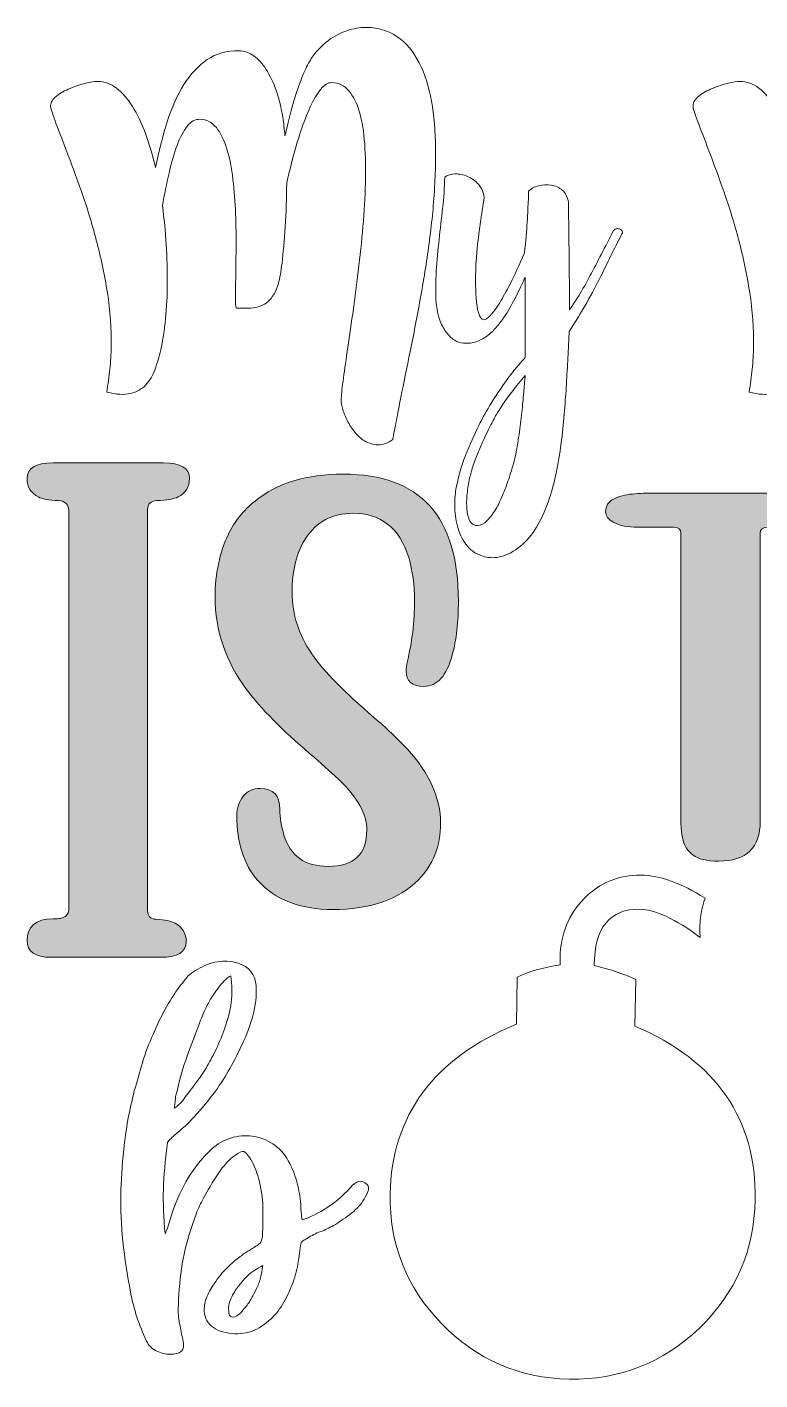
# Model space of a CAD drawing. Header units: inches. Extents: x 0.72 to 5.51, y -5.11 to -0.64.
# Drawn here: x 0.72 to 3.141, y -5.107 to -0.639 of the extents above; entities that cross this region are included whole.
import ezdxf

# ---------------------------------------------------------------- set-up
doc = ezdxf.new("R2010")
doc.units = ezdxf.units.IN
doc.header["$MEASUREMENT"] = 0
doc.layers.add('Layer 1', color=7, linetype='Continuous')

# ---------------------------------------------------------------- blocks, each defined once
blk = doc.blocks.new('block 2')
at = {"layer": 'Layer 1', "lineweight": 0}
for points, knots in [([(2.0712, -1.5508), (2.069, -1.5149), (2.0691, -1.4795), (2.0717, -1.4446), (2.0742, -1.4097), (2.0773, -1.375), (2.081, -1.3406), (2.0847, -1.3062), (2.0886, -1.2719), (2.0925, -1.2377), (2.0964, -1.2036), (2.0987, -1.1692), (2.0993, -1.1348), (2.1085, -1.1278), (2.1201, -1.1241), (2.134, -1.1239), (2.1479, -1.1237), (2.1616, -1.1264), (2.1751, -1.1322), (2.1887, -1.1379), (2.2006, -1.1466), (2.211, -1.1583), (2.2213, -1.1699), (2.2275, -1.1844), (2.2296, -1.2017), (2.2258, -1.2289), (2.2215, -1.2579), (2.2169, -1.2887), (2.2123, -1.3195), (2.2085, -1.351), (2.2056, -1.383), (2.205, -1.3878), (2.2043, -1.397), (2.2033, -1.4106), (2.2024, -1.4242), (2.2017, -1.4395), (2.2014, -1.4565), (2.2011, -1.4735), (2.2013, -1.4912), (2.2019, -1.5097), (2.2026, -1.5281), (2.204, -1.5448), (2.2061, -1.5597), (2.2082, -1.5745), (2.2115, -1.5863), (2.2159, -1.595), (2.2203, -1.6037), (2.2261, -1.6069), (2.2333, -1.6047), (2.2449, -1.6001), (2.2608, -1.5817), (2.281, -1.5495), (2.2908, -1.5334), (2.3026, -1.5123), (2.3162, -1.4862), (2.3298, -1.4601), (2.3454, -1.4261), (2.3629, -1.3843), (2.3673, -1.347), (2.3703, -1.3132), (2.3718, -1.2828), (2.3733, -1.2524), (2.3747, -1.2277), (2.376, -1.2086), (2.3761, -1.2038), (2.376, -1.1991), (2.3759, -1.1945), (2.3757, -1.19), (2.3757, -1.1853), (2.3757, -1.1805), (2.3845, -1.1726), (2.3958, -1.1668), (2.4098, -1.1632), (2.4237, -1.1596), (2.4375, -1.1589), (2.4511, -1.161), (2.4647, -1.1632), (2.477, -1.1688), (2.4878, -1.1778), (2.4987, -1.1869), (2.5054, -1.2003), (2.508, -1.218), (2.5079, -1.2195), (2.508, -1.2274), (2.5083, -1.2417), (2.5085, -1.2561), (2.5088, -1.2742), (2.5091, -1.296), (2.5094, -1.3178), (2.5097, -1.3418), (2.51, -1.3682), (2.5103, -1.3945), (2.5105, -1.4206), (2.5108, -1.4465), (2.5111, -1.4723), (2.5112, -1.4964), (2.5113, -1.5187), (2.5114, -1.5409), (2.5113, -1.559), (2.5111, -1.5729), (2.5111, -1.5729), (2.5133, -1.57), (2.5133, -1.57), (2.5236, -1.5563), (2.5348, -1.5392), (2.5469, -1.5186), (2.559, -1.4979), (2.5713, -1.4758), (2.584, -1.4521), (2.5966, -1.4283), (2.6092, -1.4041), (2.6218, -1.3795), (2.6345, -1.3548), (2.6463, -1.3318), (2.6572, -1.3104), (2.661, -1.3071), (2.6649, -1.3053), (2.6687, -1.3049), (2.6726, -1.3045), (2.6759, -1.305), (2.6788, -1.3065), (2.6816, -1.308), (2.6837, -1.3101), (2.6851, -1.3127), (2.6865, -1.3154), (2.6869, -1.3181), (2.6864, -1.321), (2.6864, -1.321), (2.685, -1.321), (2.685, -1.321), (2.6656, -1.3594), (2.6423, -1.4064), (2.615, -1.4619), (2.5877, -1.5175), (2.5529, -1.5784), (2.5106, -1.6447), (2.5097, -1.6667), (2.5087, -1.6877), (2.5077, -1.7078), (2.5066, -1.7279), (2.5056, -1.7462), (2.5046, -1.7627), (2.5035, -1.7792), (2.5027, -1.7933), (2.502, -1.8051), (2.5013, -1.8168), (2.5009, -1.8253), (2.5009, -1.8305), (2.4989, -1.8573), (2.4968, -1.8864), (2.4943, -1.9177), (2.4918, -1.949), (2.4884, -1.9812), (2.484, -2.0145), (2.4796, -2.0476), (2.474, -2.0807), (2.4672, -2.1136), (2.4604, -2.1465), (2.4517, -2.178), (2.4411, -2.208), (2.4305, -2.2379), (2.4179, -2.2654), (2.4031, -2.2903), (2.3883, -2.3151), (2.3707, -2.336), (2.3503, -2.3529), (2.3284, -2.3707), (2.3075, -2.3822), (2.2875, -2.3873), (2.2676, -2.3925), (2.2485, -2.3928), (2.2304, -2.3881), (2.2071, -2.382), (2.1885, -2.3704), (2.1746, -2.3534), (2.1608, -2.3364), (2.1505, -2.317), (2.1437, -2.2951), (2.1369, -2.2732), (2.1332, -2.2506), (2.1327, -2.2274), (2.1321, -2.2041), (2.1334, -2.1832), (2.1367, -2.1646), (2.1431, -2.1269), (2.1535, -2.0899), (2.168, -2.0538), (2.1825, -2.0177), (2.1972, -1.9847), (2.2121, -1.9548), (2.225, -1.9291), (2.2387, -1.9046), (2.2533, -1.8812), (2.2678, -1.8577), (2.2822, -1.8358), (2.2964, -1.8155), (2.3087, -1.7984), (2.3207, -1.7827), (2.3325, -1.7683), (2.3442, -1.7539), (2.3552, -1.7413), (2.3654, -1.7305), (2.3652, -1.6884), (2.3651, -1.6443), (2.3652, -1.5983), (2.3653, -1.5524), (2.3652, -1.5083), (2.365, -1.4662), (2.3576, -1.4814), (2.3489, -1.4996), (2.3389, -1.5207), (2.329, -1.5418), (2.3174, -1.563), (2.3041, -1.5843), (2.2952, -1.5981), (2.2857, -1.6112), (2.2757, -1.6237), (2.2657, -1.6362), (2.2548, -1.647), (2.2432, -1.6562), (2.2315, -1.6653), (2.219, -1.6724), (2.2055, -1.6774), (2.192, -1.6825), (2.1773, -1.6844), (2.1616, -1.6831), (2.1506, -1.6825), (2.1401, -1.6788), (2.1302, -1.6722), (2.1202, -1.6655), (2.1112, -1.6565), (2.103, -1.6451), (2.0948, -1.6337), (2.088, -1.6201), (2.0825, -1.6042), (2.077, -1.5883), (2.0733, -1.5705), (2.0712, -1.5508)], [0, 0, 0, 0, 1, 1, 1, 2, 2, 2, 3, 3, 3, 4, 4, 4, 5, 5, 5, 6, 6, 6, 7, 7, 7, 8, 8, 8, 9, 9, 9, 10, 10, 10, 11, 11, 11, 12, 12, 12, 13, 13, 13, 14, 14, 14, 15, 15, 15, 16, 16, 16, 17, 17, 17, 18, 18, 18, 19, 19, 19, 20, 20, 20, 21, 21, 21, 22, 22, 22, 23, 23, 23, 24, 24, 24, 25, 25, 25, 26, 26, 26, 27, 27, 27, 28, 28, 28, 29, 29, 29, 30, 30, 30, 31, 31, 31, 32, 32, 32, 33, 33, 33, 34, 34, 34, 35, 35, 35, 36, 36, 36, 37, 37, 37, 38, 38, 38, 39, 39, 39, 40, 40, 40, 41, 41, 41, 42, 42, 42, 43, 43, 43, 44, 44, 44, 45, 45, 45, 46, 46, 46, 47, 47, 47, 48, 48, 48, 49, 49, 49, 50, 50, 50, 51, 51, 51, 52, 52, 52, 53, 53, 53, 54, 54, 54, 55, 55, 55, 56, 56, 56, 57, 57, 57, 58, 58, 58, 59, 59, 59, 60, 60, 60, 61, 61, 61, 62, 62, 62, 63, 63, 63, 64, 64, 64, 65, 65, 65, 66, 66, 66, 67, 67, 67, 68, 68, 68, 69, 69, 69, 70, 70, 70, 71, 71, 71, 72, 72, 72, 73, 73, 73, 74, 74, 74, 75, 75, 75, 76, 76, 76, 77, 77, 77, 78, 78, 78, 79, 79, 79, 79]), ([(2.3651, -1.7901), (2.3495, -1.808), (2.3358, -1.8247), (2.324, -1.84), (2.3123, -1.8554), (2.3017, -1.8699), (2.2924, -1.8836), (2.283, -1.8973), (2.2748, -1.9106), (2.2676, -1.9234), (2.2605, -1.9362), (2.2536, -1.949), (2.2472, -1.9618), (2.2432, -1.9699), (2.2384, -1.9799), (2.2327, -1.9917), (2.227, -2.0036), (2.2211, -2.0166), (2.2151, -2.0306), (2.2091, -2.0446), (2.2034, -2.0592), (2.1978, -2.0744), (2.1923, -2.0897), (2.1877, -2.1047), (2.1841, -2.1195), (2.1805, -2.1333), (2.1775, -2.1491), (2.175, -2.1671), (2.1726, -2.185), (2.1715, -2.2023), (2.172, -2.2191), (2.1724, -2.2358), (2.1748, -2.2504), (2.1791, -2.2626), (2.1834, -2.2749), (2.1906, -2.2823), (2.2006, -2.2849), (2.2111, -2.287), (2.2215, -2.284), (2.2317, -2.2758), (2.2419, -2.2676), (2.2516, -2.2564), (2.261, -2.2422), (2.2703, -2.228), (2.279, -2.2117), (2.287, -2.1934), (2.2949, -2.1751), (2.3021, -2.1569), (2.3084, -2.1389), (2.3147, -2.1208), (2.32, -2.1039), (2.3244, -2.0881), (2.3287, -2.0724), (2.3319, -2.0598), (2.334, -2.0503), (2.3387, -2.0259), (2.3428, -2.0011), (2.3461, -1.9758), (2.3494, -1.9504), (2.3523, -1.9262), (2.3549, -1.903), (2.3574, -1.8798), (2.3595, -1.8585), (2.361, -1.8389), (2.3626, -1.8192), (2.3639, -1.803), (2.3651, -1.7901)], [0, 0, 0, 0, 1, 1, 1, 2, 2, 2, 3, 3, 3, 4, 4, 4, 5, 5, 5, 6, 6, 6, 7, 7, 7, 8, 8, 8, 9, 9, 9, 10, 10, 10, 11, 11, 11, 12, 12, 12, 13, 13, 13, 14, 14, 14, 15, 15, 15, 16, 16, 16, 17, 17, 17, 18, 18, 18, 19, 19, 19, 20, 20, 20, 21, 21, 21, 22, 22, 22, 22])]:
    blk.add_open_spline(points, degree=3, knots=knots, dxfattribs=at)
blk = doc.blocks.new('block 4')
at = {"layer": 'Layer 1', "lineweight": 0}
for points, knots in [([(1.8432, -4.461), (1.8492, -4.4673), (1.8497, -4.4762), (1.8446, -4.4877), (1.8395, -4.4992), (1.8344, -4.5086), (1.8294, -4.5159), (1.8193, -4.5316), (1.8047, -4.5466), (1.7855, -4.561), (1.7663, -4.5753), (1.7486, -4.5873), (1.7326, -4.5967), (1.7178, -4.6051), (1.7032, -4.6118), (1.6891, -4.6171), (1.6749, -4.6224), (1.6604, -4.6297), (1.6456, -4.6393), (1.6394, -4.6428), (1.6345, -4.6455), (1.6308, -4.6473), (1.6271, -4.649), (1.6245, -4.6542), (1.6232, -4.6627), (1.6203, -4.6872), (1.6168, -4.7107), (1.6128, -4.7332), (1.6087, -4.7558), (1.6016, -4.7786), (1.5914, -4.8016), (1.5824, -4.8247), (1.5716, -4.846), (1.5591, -4.8653), (1.5465, -4.8847), (1.5303, -4.9021), (1.5104, -4.9177), (1.4695, -4.9524), (1.4216, -4.9626), (1.3668, -4.9482), (1.3424, -4.9417), (1.3249, -4.9291), (1.3142, -4.9106), (1.3035, -4.8921), (1.3021, -4.87), (1.3098, -4.8445), (1.3124, -4.836), (1.3156, -4.8278), (1.3195, -4.8199), (1.3233, -4.812), (1.3277, -4.8044), (1.3327, -4.7971), (1.3465, -4.7754), (1.3603, -4.7572), (1.374, -4.7428), (1.3877, -4.7284), (1.4045, -4.714), (1.4243, -4.6996), (1.4342, -4.6913), (1.4439, -4.6844), (1.4531, -4.679), (1.4624, -4.6737), (1.4726, -4.6675), (1.4837, -4.6603), (1.4887, -4.6567), (1.4918, -4.6528), (1.4931, -4.6485), (1.4944, -4.6443), (1.4957, -4.6391), (1.4971, -4.633), (1.4988, -4.6012), (1.4994, -4.5691), (1.4987, -4.5367), (1.4981, -4.5043), (1.4931, -4.4721), (1.4839, -4.4401), (1.4782, -4.418), (1.47, -4.3976), (1.4593, -4.3791), (1.4486, -4.3618), (1.4405, -4.3528), (1.435, -4.3521), (1.4295, -4.3514), (1.4199, -4.3558), (1.4063, -4.3653), (1.3877, -4.3785), (1.3693, -4.3986), (1.3511, -4.4258), (1.3329, -4.4531), (1.3168, -4.48), (1.3029, -4.5067), (1.2978, -4.5152), (1.2934, -4.5236), (1.2896, -4.5321), (1.2858, -4.5406), (1.282, -4.5497), (1.2781, -4.5594), (1.2755, -4.568), (1.2726, -4.5762), (1.2694, -4.5841), (1.2662, -4.592), (1.2633, -4.6008), (1.2607, -4.6105), (1.2465, -4.6531), (1.2363, -4.6964), (1.23, -4.7403), (1.2237, -4.7842), (1.2202, -4.8288), (1.2194, -4.8741), (1.2191, -4.8912), (1.2207, -4.9077), (1.224, -4.9237), (1.2274, -4.9396), (1.2308, -4.9562), (1.2342, -4.9734), (1.2387, -4.9919), (1.2373, -5.0047), (1.2299, -5.0119), (1.2224, -5.0191), (1.2095, -5.0225), (1.1911, -5.0222), (1.1765, -5.022), (1.1615, -5.018), (1.1464, -5.0104), (1.1312, -5.0028), (1.1207, -4.9922), (1.1148, -4.9787), (1.09, -4.9269), (1.0723, -4.8731), (1.0617, -4.8172), (1.051, -4.7613), (1.0425, -4.7052), (1.0362, -4.6488), (1.031, -4.5937), (1.0288, -4.5429), (1.0296, -4.4964), (1.0304, -4.4499), (1.0338, -4.3998), (1.0396, -4.3461), (1.0426, -4.3131), (1.0472, -4.2805), (1.0532, -4.2481), (1.0593, -4.2158), (1.0663, -4.1839), (1.0742, -4.1522), (1.0833, -4.1205), (1.0924, -4.0892), (1.1015, -4.0581), (1.1106, -4.0271), (1.1222, -3.9964), (1.1362, -3.9661), (1.1477, -3.9381), (1.1607, -3.9108), (1.1752, -3.8842), (1.1897, -3.8575), (1.2058, -3.8321), (1.2233, -3.8079), (1.2296, -3.8007), (1.2352, -3.7938), (1.2402, -3.7871), (1.2452, -3.7805), (1.2508, -3.7742), (1.2571, -3.7681), (1.2732, -3.755), (1.2926, -3.744), (1.3155, -3.7352), (1.3382, -3.7264), (1.36, -3.7228), (1.3808, -3.7244), (1.3942, -3.7247), (1.4064, -3.7267), (1.4174, -3.7306), (1.4539, -3.7422), (1.4736, -3.767), (1.4766, -3.805), (1.4785, -3.8381), (1.4749, -3.871), (1.4657, -3.9039), (1.4566, -3.9368), (1.445, -3.9678), (1.4311, -3.9969), (1.4183, -4.0248), (1.4047, -4.0518), (1.3902, -4.0779), (1.3757, -4.1039), (1.3596, -4.129), (1.3421, -4.1532), (1.3196, -4.1834), (1.2964, -4.2111), (1.2728, -4.2364), (1.2615, -4.2496), (1.2497, -4.2617), (1.2373, -4.2725), (1.2248, -4.2832), (1.2118, -4.2947), (1.1981, -4.3066), (1.1944, -4.3102), (1.1909, -4.3136), (1.1879, -4.3166), (1.1847, -4.3196), (1.1831, -4.3241), (1.183, -4.3302), (1.176, -4.3827), (1.1718, -4.4316), (1.1704, -4.4768), (1.169, -4.5221), (1.1709, -4.5711), (1.1761, -4.6237), (1.1786, -4.6189), (1.1811, -4.6128), (1.1837, -4.6055), (1.1942, -4.5666), (1.2077, -4.5289), (1.2242, -4.4924), (1.2408, -4.456), (1.2615, -4.4222), (1.2866, -4.3908), (1.3028, -4.3703), (1.3196, -4.3528), (1.337, -4.3384), (1.3557, -4.3229), (1.377, -4.3119), (1.4009, -4.3056), (1.4249, -4.2993), (1.4488, -4.2985), (1.4725, -4.3032), (1.4963, -4.3079), (1.5184, -4.3177), (1.539, -4.3328), (1.5595, -4.3478), (1.5757, -4.3677), (1.5875, -4.3923), (1.5982, -4.4134), (1.6063, -4.4349), (1.6121, -4.457), (1.6178, -4.4791), (1.6217, -4.5025), (1.6237, -4.527), (1.6236, -4.5331), (1.6241, -4.5413), (1.6251, -4.5517), (1.6261, -4.5622), (1.6272, -4.571), (1.6283, -4.5784), (1.6455, -4.5738), (1.6699, -4.5623), (1.7014, -4.5439), (1.7329, -4.5255), (1.7618, -4.5012), (1.788, -4.4711), (1.798, -4.4602), (1.8069, -4.4537), (1.815, -4.4514), (1.8229, -4.4491), (1.8324, -4.4523), (1.8432, -4.461)], [0, 0, 0, 0, 1, 1, 1, 2, 2, 2, 3, 3, 3, 4, 4, 4, 5, 5, 5, 6, 6, 6, 7, 7, 7, 8, 8, 8, 9, 9, 9, 10, 10, 10, 11, 11, 11, 12, 12, 12, 13, 13, 13, 14, 14, 14, 15, 15, 15, 16, 16, 16, 17, 17, 17, 18, 18, 18, 19, 19, 19, 20, 20, 20, 21, 21, 21, 22, 22, 22, 23, 23, 23, 24, 24, 24, 25, 25, 25, 26, 26, 26, 27, 27, 27, 28, 28, 28, 29, 29, 29, 30, 30, 30, 31, 31, 31, 32, 32, 32, 33, 33, 33, 34, 34, 34, 35, 35, 35, 36, 36, 36, 37, 37, 37, 38, 38, 38, 39, 39, 39, 40, 40, 40, 41, 41, 41, 42, 42, 42, 43, 43, 43, 44, 44, 44, 45, 45, 45, 46, 46, 46, 47, 47, 47, 48, 48, 48, 49, 49, 49, 50, 50, 50, 51, 51, 51, 52, 52, 52, 53, 53, 53, 54, 54, 54, 55, 55, 55, 56, 56, 56, 57, 57, 57, 58, 58, 58, 59, 59, 59, 60, 60, 60, 61, 61, 61, 62, 62, 62, 63, 63, 63, 64, 64, 64, 65, 65, 65, 66, 66, 66, 67, 67, 67, 68, 68, 68, 69, 69, 69, 70, 70, 70, 71, 71, 71, 72, 72, 72, 73, 73, 73, 74, 74, 74, 75, 75, 75, 76, 76, 76, 77, 77, 77, 78, 78, 78, 79, 79, 79, 80, 80, 80, 81, 81, 81, 82, 82, 82, 83, 83, 83, 84, 84, 84, 85, 85, 85, 85]), ([(1.2053, -4.2095), (1.2078, -4.2095), (1.213, -4.2057), (1.2211, -4.1978), (1.2292, -4.19), (1.2339, -4.1849), (1.2352, -4.1825), (1.2514, -4.1608), (1.2662, -4.1411), (1.2793, -4.1236), (1.2925, -4.1061), (1.3044, -4.0883), (1.3151, -4.0701), (1.3258, -4.0519), (1.3359, -4.0329), (1.3455, -4.0128), (1.355, -3.9928), (1.3643, -3.97), (1.3733, -3.9445), (1.3835, -3.9166), (1.3904, -3.8885), (1.394, -3.8604), (1.3975, -3.8324), (1.3971, -3.803), (1.3928, -3.7723), (1.3767, -3.7819), (1.3636, -3.7945), (1.3536, -3.8102), (1.3398, -3.8271), (1.3282, -3.8446), (1.3187, -3.8628), (1.3092, -3.881), (1.3006, -3.8998), (1.293, -3.9192), (1.2763, -3.963), (1.2615, -4.0025), (1.2487, -4.0378), (1.2358, -4.073), (1.2241, -4.1138), (1.2135, -4.1601), (1.2109, -4.1686), (1.2096, -4.1765), (1.2094, -4.1839), (1.2093, -4.1912), (1.2079, -4.1998), (1.2053, -4.2095)], [0, 0, 0, 0, 1, 1, 1, 2, 2, 2, 3, 3, 3, 4, 4, 4, 5, 5, 5, 6, 6, 6, 7, 7, 7, 8, 8, 8, 9, 9, 9, 10, 10, 10, 11, 11, 11, 12, 12, 12, 13, 13, 13, 14, 14, 14, 15, 15, 15, 15]), ([(1.4991, -4.7285), (1.4978, -4.7297), (1.4889, -4.735), (1.4722, -4.7445), (1.4555, -4.754), (1.4371, -4.7721), (1.4171, -4.7986), (1.4083, -4.8095), (1.4004, -4.8228), (1.3935, -4.8386), (1.3864, -4.8544), (1.3841, -4.8678), (1.3863, -4.8788), (1.3862, -4.8837), (1.3871, -4.8883), (1.3888, -4.8926), (1.3906, -4.8969), (1.3939, -4.8991), (1.3988, -4.8992), (1.4086, -4.8994), (1.4179, -4.8943), (1.4266, -4.8841), (1.4353, -4.8739), (1.4422, -4.8657), (1.4472, -4.8597), (1.4535, -4.85), (1.4598, -4.8397), (1.4661, -4.8288), (1.4724, -4.8179), (1.4775, -4.8076), (1.4813, -4.7979), (1.4864, -4.787), (1.4903, -4.7742), (1.493, -4.7596), (1.4957, -4.7449), (1.4977, -4.7346), (1.4991, -4.7285)], [0, 0, 0, 0, 1, 1, 1, 2, 2, 2, 3, 3, 3, 4, 4, 4, 5, 5, 5, 6, 6, 6, 7, 7, 7, 8, 8, 8, 9, 9, 9, 10, 10, 10, 11, 11, 11, 12, 12, 12, 12])]:
    blk.add_open_spline(points, degree=3, knots=knots, dxfattribs=at)

msp = doc.modelspace()

# ---------------------------------------------------------------- hatches: boundary and pattern name
at = {"layer": 'Layer 1', "true_color": 0x010101}
h = msp.add_hatch(color=18, dxfattribs=at)
h.dxf.hatch_style = 2
edge = h.paths.add_edge_path()
edge.add_spline(control_points=[(1.118, -2.2317), (1.118, -2.2317), (1.118, -3.5567), (1.118, -3.5567), (1.118, -3.5746), (1.1269, -3.5843), (1.1448, -3.5857), (1.1755, -3.5871), (1.197, -3.5914), (1.2091, -3.5986), (1.2335, -3.6122), (1.2456, -3.6326), (1.2456, -3.6597), (1.2456, -3.6941), (1.217, -3.7112), (1.1598, -3.7112), (1.1598, -3.7112), (0.7993, -3.7112), (0.7993, -3.7112), (0.7464, -3.7112), (0.7199, -3.6926), (0.7199, -3.6554), (0.7199, -3.6082), (0.7485, -3.5846), (0.8057, -3.5846), (0.8251, -3.5846), (0.8386, -3.5818), (0.8465, -3.576), (0.8544, -3.5703), (0.8583, -3.561), (0.8583, -3.5481), (0.8583, -3.5481), (0.8583, -2.2403), (0.8583, -2.2403), (0.8583, -2.2167), (0.8469, -2.2042), (0.824, -2.2027), (0.7918, -2.2013), (0.7696, -2.1974), (0.7575, -2.1909), (0.7324, -2.1781), (0.7199, -2.1577), (0.7199, -2.1298), (0.7199, -2.0955), (0.7485, -2.0783), (0.8057, -2.0783), (0.8057, -2.0783), (1.1705, -2.0783), (1.1705, -2.0783), (1.2277, -2.0783), (1.2564, -2.0955), (1.2564, -2.1298), (1.2564, -2.1577), (1.2438, -2.1781), (1.2188, -2.1909), (1.2059, -2.1974), (1.1823, -2.2013), (1.148, -2.2027), (1.128, -2.2042), (1.118, -2.2138), (1.118, -2.2317)], knot_values=[0, 0, 0, 0, 1, 1, 1, 2, 2, 2, 3, 3, 3, 4, 4, 4, 5, 5, 5, 6, 6, 6, 7, 7, 7, 8, 8, 8, 9, 9, 9, 10, 10, 10, 11, 11, 11, 12, 12, 12, 13, 13, 13, 14, 14, 14, 15, 15, 15, 16, 16, 16, 17, 17, 17, 18, 18, 18, 19, 19, 19, 20, 20, 20, 20], degree=3, periodic=1)
edge = h.paths.add_edge_path()
edge.add_spline(control_points=[(1.7649, -2.1156), (1.6433, -2.1156), (1.546, -2.1451), (1.4731, -2.2042), (1.4352, -2.2344), (1.4058, -2.271), (1.3851, -2.3141), (1.3558, -2.375), (1.3411, -2.444), (1.3411, -2.5209), (1.3411, -2.633), (1.3758, -2.7348), (1.4452, -2.8265), (1.4924, -2.8899), (1.5625, -2.961), (1.6555, -3.0398), (1.6891, -3.0688), (1.7202, -3.0965), (1.7488, -3.1229), (1.811, -3.1826), (1.8421, -3.2383), (1.8421, -3.2901), (1.8421, -3.3707), (1.7996, -3.411), (1.7145, -3.411), (1.6379, -3.411), (1.5893, -3.3765), (1.5686, -3.3076), (1.5593, -3.2787), (1.5546, -3.2504), (1.5546, -3.2227), (1.5546, -3.1765), (1.5332, -3.1534), (1.4902, -3.1534), (1.4666, -3.1534), (1.4479, -3.162), (1.4339, -3.1793), (1.42, -3.1965), (1.413, -3.2177), (1.413, -3.243), (1.413, -3.3335), (1.4359, -3.4049), (1.4817, -3.4572), (1.5389, -3.5212), (1.6215, -3.5532), (1.7295, -3.5532), (1.8525, -3.5532), (1.9466, -3.5209), (2.0117, -3.4562), (2.061, -3.407), (2.0857, -3.3442), (2.0857, -3.2679), (2.0857, -3.1848), (2.0492, -3.1035), (1.9763, -3.0241), (1.9426, -2.9884), (1.9058, -2.9534), (1.8657, -2.9189), (1.7692, -2.837), (1.7009, -2.7671), (1.6608, -2.7093), (1.6172, -2.6459), (1.5954, -2.5785), (1.5954, -2.5071), (1.5954, -2.4326), (1.6104, -2.3726), (1.6404, -2.327), (1.6762, -2.2722), (1.7281, -2.2448), (1.796, -2.2448), (1.889, -2.2448), (1.9505, -2.2935), (1.9806, -2.3907), (1.9934, -2.4344), (1.9999, -2.4821), (1.9999, -2.5338), (1.9999, -2.6028), (1.9916, -2.6705), (1.9752, -2.737), (1.973, -2.7462), (1.972, -2.7555), (1.972, -2.7647), (1.972, -2.7992), (1.9916, -2.8164), (2.031, -2.8164), (2.0746, -2.8164), (2.1057, -2.7819), (2.1243, -2.713), (2.1379, -2.6631), (2.1447, -2.6034), (2.1447, -2.5338), (2.1447, -2.255), (2.0181, -2.1156), (1.7649, -2.1156)], knot_values=[0, 0, 0, 0, 1, 1, 1, 2, 2, 2, 3, 3, 3, 4, 4, 4, 5, 5, 5, 6, 6, 6, 7, 7, 7, 8, 8, 8, 9, 9, 9, 10, 10, 10, 11, 11, 11, 12, 12, 12, 13, 13, 13, 14, 14, 14, 15, 15, 15, 16, 16, 16, 17, 17, 17, 18, 18, 18, 19, 19, 19, 20, 20, 20, 21, 21, 21, 22, 22, 22, 23, 23, 23, 24, 24, 24, 25, 25, 25, 26, 26, 26, 27, 27, 27, 28, 28, 28, 29, 29, 29, 30, 30, 30, 31, 31, 31, 31], degree=3, periodic=1)
edge = h.paths.add_edge_path()
edge.add_spline(control_points=[(3.364, -2.1977), (3.3465, -2.1888), (3.3256, -2.1833), (3.3013, -2.1811), (3.2769, -2.1791), (3.2548, -2.178), (3.2348, -2.178), (3.2348, -2.178), (2.7863, -2.178), (2.7863, -2.178), (2.7662, -2.178), (2.7441, -2.1791), (2.7198, -2.1811), (2.6954, -2.1833), (2.6745, -2.1888), (2.657, -2.1977), (2.6395, -2.2067), (2.6307, -2.2209), (2.6307, -2.2403), (2.6307, -2.253), (2.6398, -2.2646), (2.6581, -2.2751), (2.6763, -2.2856), (2.7029, -2.2909), (2.738, -2.2909), (2.738, -2.2909), (2.8549, -2.2909), (2.8549, -2.2909), (2.8714, -2.2909), (2.8796, -2.2972), (2.8796, -2.3098), (2.8796, -2.3098), (2.8796, -3.2555), (2.8796, -3.2555), (2.8796, -3.2939), (2.8839, -3.3223), (2.8925, -3.3407), (2.8982, -3.3534), (2.9071, -3.3641), (2.9193, -3.3731), (2.9365, -3.3868), (2.9651, -3.3936), (3.0052, -3.3936), (3.096, -3.3936), (3.1414, -3.3497), (3.1414, -3.2618), (3.1414, -3.2618), (3.1414, -2.3098), (3.1414, -2.3098), (3.1414, -2.2972), (3.15, -2.2909), (3.1672, -2.2909), (3.1672, -2.2909), (3.283, -2.2909), (3.283, -2.2909), (3.3181, -2.2909), (3.3447, -2.2856), (3.363, -2.2751), (3.3812, -2.2646), (3.3903, -2.253), (3.3903, -2.2403), (3.3903, -2.2209), (3.3815, -2.2067), (3.364, -2.1977)], knot_values=[0, 0, 0, 0, 1, 1, 1, 2, 2, 2, 3, 3, 3, 4, 4, 4, 5, 5, 5, 6, 6, 6, 7, 7, 7, 8, 8, 8, 9, 9, 9, 10, 10, 10, 11, 11, 11, 12, 12, 12, 13, 13, 13, 14, 14, 14, 15, 15, 15, 16, 16, 16, 17, 17, 17, 18, 18, 18, 19, 19, 19, 20, 20, 20, 21, 21, 21, 21], degree=3, periodic=1)
edge = h.paths.add_edge_path()
edge.add_spline(control_points=[(4.2347, -2.1125), (4.2039, -2.1125), (4.183, -2.1226), (4.1719, -2.1427), (4.1608, -2.1628), (4.1553, -2.1917), (4.1553, -2.2295), (4.1553, -2.2295), (4.1553, -3.0009), (4.1553, -3.0009), (4.1553, -3.0277), (4.1403, -3.0411), (4.1102, -3.0411), (4.1102, -3.0411), (3.7744, -3.042), (3.7744, -3.042), (3.7451, -3.042), (3.7304, -3.0283), (3.7304, -3.0009), (3.7304, -3.0009), (3.7304, -2.2642), (3.7304, -2.2642), (3.7304, -2.2173), (3.7193, -2.1803), (3.6972, -2.1532), (3.675, -2.1261), (3.6403, -2.1125), (3.5931, -2.1125), (3.5244, -2.1125), (3.4851, -2.1402), (3.4751, -2.1957), (3.4701, -2.22), (3.4676, -2.2453), (3.4676, -2.2715), (3.4676, -2.2715), (3.4676, -3.3756), (3.4676, -3.3756), (3.4676, -3.4152), (3.4711, -3.446), (3.4783, -3.4679), (3.4847, -3.4856), (3.4947, -3.5002), (3.5083, -3.5118), (3.5255, -3.5276), (3.5538, -3.5356), (3.5931, -3.5356), (3.646, -3.5356), (3.6839, -3.5173), (3.7068, -3.4807), (3.7225, -3.4557), (3.7304, -3.4231), (3.7304, -3.3829), (3.7304, -3.3829), (3.7304, -3.1946), (3.7304, -3.1946), (3.7304, -3.1739), (3.7451, -3.1636), (3.7744, -3.1636), (3.7744, -3.1636), (4.1102, -3.1627), (4.1102, -3.1627), (4.1403, -3.1627), (4.1553, -3.1733), (4.1553, -3.1946), (4.1553, -3.1946), (4.1553, -3.4186), (4.1553, -3.4186), (4.1553, -3.4557), (4.1608, -3.4845), (4.1719, -3.505), (4.183, -3.5253), (4.2039, -3.5356), (4.2347, -3.5356), (4.2955, -3.5356), (4.3259, -3.4966), (4.3259, -3.4186), (4.3259, -3.4186), (4.3259, -2.2295), (4.3259, -2.2295), (4.3259, -2.1515), (4.2955, -2.1125), (4.2347, -2.1125)], knot_values=[0, 0, 0, 0, 1, 1, 1, 2, 2, 2, 3, 3, 3, 4, 4, 4, 5, 5, 5, 6, 6, 6, 7, 7, 7, 8, 8, 8, 9, 9, 9, 10, 10, 10, 11, 11, 11, 12, 12, 12, 13, 13, 13, 14, 14, 14, 15, 15, 15, 16, 16, 16, 17, 17, 17, 18, 18, 18, 19, 19, 19, 20, 20, 20, 21, 21, 21, 22, 22, 22, 23, 23, 23, 24, 24, 24, 25, 25, 25, 26, 26, 26, 27, 27, 27, 27], degree=3, periodic=1)
edge = h.paths.add_edge_path()
edge.add_spline(control_points=[(5.2781, -3.5793), (5.2641, -3.5707), (5.2478, -3.5664), (5.2292, -3.5664), (5.2013, -3.5664), (5.1736, -3.5676), (5.1461, -3.5701), (5.1186, -3.5727), (5.0908, -3.5739), (5.0629, -3.5739), (4.975, -3.5739), (4.9156, -3.5521), (4.8848, -3.5084), (4.8655, -3.4798), (4.8559, -3.4391), (4.8559, -3.3861), (4.8559, -3.3861), (4.8559, -3.3368), (4.8559, -3.3368), (4.8559, -3.3067), (4.873, -3.2917), (4.9074, -3.2917), (4.9074, -3.2917), (5.1295, -3.2949), (5.1295, -3.2949), (5.1552, -3.2949), (5.1752, -3.2889), (5.1895, -3.2767), (5.2038, -3.2646), (5.211, -3.2499), (5.211, -3.2327), (5.211, -3.2027), (5.2003, -3.1812), (5.1788, -3.1683), (5.1609, -3.1576), (5.1338, -3.1522), (5.0973, -3.1522), (5.0672, -3.1522), (5.037, -3.153), (5.0066, -3.1544), (4.9762, -3.1558), (4.946, -3.1565), (4.916, -3.1565), (4.8959, -3.1565), (4.8809, -3.1519), (4.8709, -3.1426), (4.8609, -3.1333), (4.8559, -3.1122), (4.8559, -3.0793), (4.8559, -3.0793), (4.8559, -2.3175), (4.8559, -2.3175), (4.8559, -2.2603), (4.8813, -2.2317), (4.9321, -2.2317), (4.9592, -2.2317), (4.9866, -2.2323), (5.0141, -2.2333), (5.0417, -2.2344), (5.069, -2.2349), (5.0962, -2.2349), (5.1341, -2.2349), (5.1624, -2.2273), (5.181, -2.2119), (5.1996, -2.1965), (5.2089, -2.1802), (5.2089, -2.1631), (5.2089, -2.1166), (5.1792, -2.0897), (5.1198, -2.0826), (5.0955, -2.0797), (5.0733, -2.0783), (5.0533, -2.0783), (5.0533, -2.0783), (4.7636, -2.0783), (4.7636, -2.0783), (4.6792, -2.0783), (4.627, -2.113), (4.607, -2.1824), (4.5977, -2.2153), (4.593, -2.255), (4.593, -2.3015), (4.593, -2.3015), (4.593, -3.2016), (4.593, -3.2016), (4.593, -3.271), (4.5959, -3.3372), (4.6016, -3.4001), (4.6145, -3.5396), (4.6696, -3.6354), (4.7668, -3.6876), (4.8212, -3.7162), (4.897, -3.7305), (4.9943, -3.7305), (5.1059, -3.7305), (5.1845, -3.7207), (5.2303, -3.701), (5.2761, -3.6814), (5.299, -3.654), (5.299, -3.619), (5.299, -3.6011), (5.292, -3.5878), (5.2781, -3.5793)], knot_values=[0, 0, 0, 0, 1, 1, 1, 2, 2, 2, 3, 3, 3, 4, 4, 4, 5, 5, 5, 6, 6, 6, 7, 7, 7, 8, 8, 8, 9, 9, 9, 10, 10, 10, 11, 11, 11, 12, 12, 12, 13, 13, 13, 14, 14, 14, 15, 15, 15, 16, 16, 16, 17, 17, 17, 18, 18, 18, 19, 19, 19, 20, 20, 20, 21, 21, 21, 22, 22, 22, 23, 23, 23, 24, 24, 24, 25, 25, 25, 26, 26, 26, 27, 27, 27, 28, 28, 28, 29, 29, 29, 30, 30, 30, 31, 31, 31, 32, 32, 32, 33, 33, 33, 34, 34, 34, 34], degree=3, periodic=1)

# ---------------------------------------------------------------- linework, layer by layer
at = {"layer": 'Layer 1', "lineweight": 0}
for points, knots in [([(1.9276, -2.001), (1.9116, -2.0131), (1.8955, -2.0191), (1.8795, -2.0188), (1.8635, -2.0185), (1.8486, -2.0142), (1.8349, -2.0058), (1.823, -1.9984), (1.8123, -1.9889), (1.8027, -1.9773), (1.7931, -1.9656), (1.7849, -1.9532), (1.7782, -1.9402), (1.7715, -1.9272), (1.7663, -1.9144), (1.7627, -1.9019), (1.7591, -1.8893), (1.7574, -1.8785), (1.7575, -1.8695), (1.7577, -1.8565), (1.7598, -1.8362), (1.7636, -1.8085), (1.7674, -1.7808), (1.7721, -1.7481), (1.7775, -1.7104), (1.783, -1.6726), (1.789, -1.6312), (1.7955, -1.5861), (1.802, -1.5409), (1.8082, -1.494), (1.8141, -1.4453), (1.82, -1.3965), (1.825, -1.3474), (1.8293, -1.298), (1.8335, -1.2485), (1.8362, -1.2008), (1.8375, -1.1548), (1.8388, -1.1089), (1.838, -1.0658), (1.8351, -1.0255), (1.8322, -0.9852), (1.8265, -0.9502), (1.8179, -0.9203), (1.8093, -0.8905), (1.7975, -0.8668), (1.7825, -0.8493), (1.7675, -0.8318), (1.7485, -0.8229), (1.7255, -0.8225), (1.7135, -0.8223), (1.7017, -0.8295), (1.6899, -0.8441), (1.6782, -0.8588), (1.6667, -0.8782), (1.6555, -0.9024), (1.6443, -0.9267), (1.6337, -0.9541), (1.6236, -0.9848), (1.6135, -1.0155), (1.6043, -1.0469), (1.5961, -1.0788), (1.5889, -1.1055), (1.5827, -1.1312), (1.5775, -1.156), (1.5771, -1.2053), (1.5754, -1.2528), (1.5725, -1.2985), (1.5695, -1.3442), (1.5661, -1.3842), (1.5621, -1.4186), (1.5588, -1.4458), (1.5548, -1.4682), (1.5502, -1.4856), (1.5456, -1.503), (1.5391, -1.5171), (1.5308, -1.5279), (1.5249, -1.5379), (1.5179, -1.5456), (1.5099, -1.5509), (1.5019, -1.5563), (1.493, -1.5603), (1.4831, -1.563), (1.4733, -1.5657), (1.4625, -1.5672), (1.4507, -1.5675), (1.439, -1.5678), (1.4264, -1.5678), (1.413, -1.5675), (1.4102, -1.5675), (1.4086, -1.5586), (1.4085, -1.5409), (1.4083, -1.5232), (1.4085, -1.4997), (1.409, -1.4705), (1.4095, -1.4413), (1.4099, -1.4081), (1.4104, -1.3707), (1.4108, -1.3334), (1.4102, -1.2953), (1.4088, -1.2565), (1.4073, -1.2177), (1.4044, -1.1796), (1.4, -1.1422), (1.3956, -1.1047), (1.389, -1.0713), (1.3802, -1.042), (1.3714, -1.0126), (1.3597, -0.989), (1.3452, -0.971), (1.3306, -0.953), (1.3126, -0.9438), (1.2911, -0.9435), (1.2753, -0.9432), (1.2611, -0.951), (1.2486, -0.9668), (1.2362, -0.9826), (1.225, -1.0037), (1.2152, -1.0301), (1.2054, -1.0565), (1.1966, -1.087), (1.1888, -1.1216), (1.1811, -1.1562), (1.1737, -1.1921), (1.1668, -1.2293), (1.1728, -1.2715), (1.1771, -1.3142), (1.1797, -1.3574), (1.1823, -1.4005), (1.1835, -1.4426), (1.1832, -1.4838), (1.183, -1.525), (1.181, -1.5645), (1.1772, -1.6022), (1.1734, -1.64), (1.1682, -1.6744), (1.1614, -1.7054), (1.1562, -1.7278), (1.15, -1.7491), (1.1427, -1.7693), (1.1354, -1.7895), (1.1253, -1.8066), (1.1124, -1.8205), (1.0994, -1.8344), (1.0826, -1.8439), (1.062, -1.8491), (1.0413, -1.8542), (1.015, -1.8527), (0.983, -1.8444), (0.9873, -1.8187), (0.9907, -1.7935), (0.9933, -1.7689), (0.9959, -1.7442), (0.9974, -1.719), (0.9979, -1.6932), (0.9989, -1.6353), (0.9946, -1.5764), (0.9852, -1.5166), (0.9757, -1.4569), (0.9635, -1.3988), (0.9487, -1.3425), (0.9339, -1.2863), (0.9176, -1.233), (0.8998, -1.1826), (0.882, -1.1323), (0.8655, -1.0873), (0.8504, -1.0478), (0.8353, -1.0083), (0.8227, -0.9754), (0.8126, -0.9491), (0.8026, -0.9229), (0.7976, -0.9059), (0.7977, -0.8982), (0.7979, -0.8872), (0.8045, -0.8768), (0.8173, -0.867), (0.8302, -0.8571), (0.8452, -0.8487), (0.8623, -0.8415), (0.8794, -0.8344), (0.8965, -0.8287), (0.9136, -0.8245), (0.9306, -0.8202), (0.9437, -0.8182), (0.9528, -0.8183), (0.9753, -0.8187), (0.9961, -0.8263), (1.0153, -0.841), (1.0344, -0.8557), (1.052, -0.8757), (1.0681, -0.9012), (1.0842, -0.9266), (1.0985, -0.9565), (1.111, -0.991), (1.1236, -1.0254), (1.1346, -1.0628), (1.1439, -1.1032), (1.1549, -1.0498), (1.1679, -0.9994), (1.1828, -0.952), (1.1978, -0.9046), (1.2162, -0.8635), (1.2381, -0.8287), (1.26, -0.7939), (1.2858, -0.7665), (1.3153, -0.7464), (1.3449, -0.7263), (1.3798, -0.7166), (1.42, -0.7173), (1.4348, -0.7176), (1.4494, -0.7222), (1.4639, -0.731), (1.4783, -0.7399), (1.492, -0.7534), (1.5048, -0.7716), (1.5177, -0.7898), (1.5293, -0.8126), (1.5396, -0.8401), (1.5499, -0.8676), (1.5583, -0.9), (1.5648, -0.9375), (1.5661, -0.9471), (1.5673, -0.9569), (1.5686, -0.967), (1.5698, -0.9771), (1.5708, -0.9876), (1.5716, -0.9986), (1.5814, -0.9572), (1.5907, -0.9213), (1.5994, -0.891), (1.608, -0.8608), (1.6165, -0.8348), (1.6248, -0.8132), (1.633, -0.7916), (1.6413, -0.7734), (1.6494, -0.7587), (1.6576, -0.744), (1.6661, -0.7315), (1.6749, -0.7211), (1.6915, -0.7017), (1.7098, -0.6858), (1.7299, -0.6732), (1.75, -0.6606), (1.7706, -0.6516), (1.7918, -0.6463), (1.8129, -0.6409), (1.8342, -0.639), (1.8555, -0.6406), (1.8767, -0.6421), (1.8971, -0.6474), (1.9166, -0.6563), (1.9508, -0.6727), (1.9785, -0.6975), (1.9997, -0.7307), (2.0209, -0.7639), (2.0371, -0.8032), (2.0482, -0.8486), (2.0594, -0.894), (2.0661, -0.9442), (2.0682, -0.9991), (2.0704, -1.0539), (2.0696, -1.1112), (2.066, -1.171), (2.0623, -1.2308), (2.0562, -1.2919), (2.0477, -1.3542), (2.0392, -1.4165), (2.0295, -1.4776), (2.0186, -1.5375), (2.0078, -1.5974), (1.9967, -1.6549), (1.9854, -1.71), (1.9742, -1.7652), (1.9639, -1.8156), (1.9544, -1.8614), (1.9491, -1.89), (1.9443, -1.9158), (1.9398, -1.9387), (1.9353, -1.9616), (1.9313, -1.9824), (1.9276, -2.001)], [0, 0, 0, 0, 1, 1, 1, 2, 2, 2, 3, 3, 3, 4, 4, 4, 5, 5, 5, 6, 6, 6, 7, 7, 7, 8, 8, 8, 9, 9, 9, 10, 10, 10, 11, 11, 11, 12, 12, 12, 13, 13, 13, 14, 14, 14, 15, 15, 15, 16, 16, 16, 17, 17, 17, 18, 18, 18, 19, 19, 19, 20, 20, 20, 21, 21, 21, 22, 22, 22, 23, 23, 23, 24, 24, 24, 25, 25, 25, 26, 26, 26, 27, 27, 27, 28, 28, 28, 29, 29, 29, 30, 30, 30, 31, 31, 31, 32, 32, 32, 33, 33, 33, 34, 34, 34, 35, 35, 35, 36, 36, 36, 37, 37, 37, 38, 38, 38, 39, 39, 39, 40, 40, 40, 41, 41, 41, 42, 42, 42, 43, 43, 43, 44, 44, 44, 45, 45, 45, 46, 46, 46, 47, 47, 47, 48, 48, 48, 49, 49, 49, 50, 50, 50, 51, 51, 51, 52, 52, 52, 53, 53, 53, 54, 54, 54, 55, 55, 55, 56, 56, 56, 57, 57, 57, 58, 58, 58, 59, 59, 59, 60, 60, 60, 61, 61, 61, 62, 62, 62, 63, 63, 63, 64, 64, 64, 65, 65, 65, 66, 66, 66, 67, 67, 67, 68, 68, 68, 69, 69, 69, 70, 70, 70, 71, 71, 71, 72, 72, 72, 73, 73, 73, 74, 74, 74, 75, 75, 75, 76, 76, 76, 77, 77, 77, 78, 78, 78, 79, 79, 79, 80, 80, 80, 81, 81, 81, 82, 82, 82, 83, 83, 83, 84, 84, 84, 85, 85, 85, 86, 86, 86, 87, 87, 87, 88, 88, 88, 89, 89, 89, 90, 90, 90, 91, 91, 91, 92, 92, 92, 93, 93, 93, 93]), ([(3.2342, -1.8205), (3.2471, -1.8066), (3.2572, -1.7895), (3.2646, -1.7693), (3.2718, -1.7491), (3.2781, -1.7278), (3.2833, -1.7054), (3.29, -1.6744), (3.2953, -1.64), (3.2991, -1.6022), (3.3028, -1.5645), (3.3048, -1.525), (3.3051, -1.4838), (3.3053, -1.4426), (3.3041, -1.4005), (3.3015, -1.3574), (3.2989, -1.3142), (3.2947, -1.2715), (3.2887, -1.2293), (3.2956, -1.1921), (3.3029, -1.1562), (3.3107, -1.1216), (3.3185, -1.087), (3.3273, -1.0565), (3.3371, -1.0301), (3.3469, -1.0037), (3.358, -0.9826), (3.3705, -0.9668), (3.383, -0.951), (3.3971, -0.9432), (3.4129, -0.9435), (3.4344, -0.9438), (3.4525, -0.953), (3.467, -0.971), (3.4815, -0.989), (3.4932, -1.0126), (3.502, -1.042), (3.5109, -1.0713), (3.5175, -1.1047), (3.5218, -1.1422), (3.5262, -1.1796), (3.5291, -1.2177), (3.5306, -1.2565), (3.5321, -1.2953), (3.5326, -1.3334), (3.5322, -1.3707), (3.5318, -1.4081), (3.5313, -1.4413), (3.5308, -1.4705), (3.5303, -1.4997), (3.5301, -1.5232), (3.5303, -1.5409), (3.5305, -1.5586), (3.532, -1.5675), (3.5349, -1.5675), (3.5483, -1.5678), (3.5608, -1.5678), (3.5726, -1.5675), (3.5843, -1.5672), (3.5951, -1.5657), (3.605, -1.563), (3.6148, -1.5603), (3.6238, -1.5563), (3.6318, -1.5509), (3.6398, -1.5456), (3.6467, -1.5379), (3.6526, -1.5279), (3.661, -1.5171), (3.6674, -1.503), (3.672, -1.4856), (3.6766, -1.4682), (3.6806, -1.4458), (3.684, -1.4186), (3.6879, -1.3842), (3.6914, -1.3442), (3.6943, -1.2985), (3.6973, -1.2528), (3.6989, -1.2053), (3.6993, -1.156), (3.7045, -1.1312), (3.7107, -1.1055), (3.7179, -1.0788), (3.7261, -1.0469), (3.7353, -1.0155), (3.7454, -0.9848), (3.7555, -0.9541), (3.7662, -0.9267), (3.7774, -0.9024), (3.7886, -0.8782), (3.8, -0.8588), (3.8118, -0.8441), (3.8235, -0.8295), (3.8354, -0.8223), (3.8474, -0.8225), (3.8703, -0.8229), (3.8893, -0.8318), (3.9044, -0.8493), (3.9194, -0.8668), (3.9312, -0.8905), (3.9397, -0.9203), (3.9483, -0.9502), (3.954, -0.9852), (3.9569, -1.0255), (3.9598, -1.0658), (3.9606, -1.1089), (3.9594, -1.1548), (3.9581, -1.2008), (3.9553, -1.2485), (3.9511, -1.298), (3.9469, -1.3474), (3.9418, -1.3965), (3.936, -1.4453), (3.9301, -1.494), (3.9239, -1.5409), (3.9173, -1.5861), (3.9108, -1.6312), (3.9048, -1.6726), (3.8994, -1.7104), (3.8939, -1.7481), (3.8893, -1.7808), (3.8855, -1.8085), (3.8816, -1.8362), (3.8796, -1.8565), (3.8794, -1.8695), (3.8792, -1.8785), (3.8809, -1.8893), (3.8845, -1.9019), (3.8881, -1.9144), (3.8933, -1.9272), (3.9, -1.9402), (3.9067, -1.9532), (3.9149, -1.9656), (3.9245, -1.9773), (3.9341, -1.9889), (3.9449, -1.9984), (3.9567, -2.0058), (3.9704, -2.0142), (3.9853, -2.0185), (4.0014, -2.0188), (4.0174, -2.0191), (4.0334, -2.0131), (4.0494, -2.001), (4.0531, -1.9824), (4.0572, -1.9616), (4.0616, -1.9387), (4.0661, -1.9158), (4.071, -1.89), (4.0763, -1.8614), (4.0857, -1.8156), (4.096, -1.7652), (4.1073, -1.71), (4.1185, -1.6549), (4.1296, -1.5974), (4.1405, -1.5375), (4.1513, -1.4776), (4.161, -1.4165), (4.1695, -1.3542), (4.178, -1.2919), (4.1841, -1.2308), (4.1878, -1.171), (4.1915, -1.1112), (4.1922, -1.0539), (4.1901, -0.9991), (4.1879, -0.9442), (4.1813, -0.894), (4.1701, -0.8486), (4.1589, -0.8032), (4.1427, -0.7639), (4.1215, -0.7307), (4.1003, -0.6975), (4.0726, -0.6727), (4.0384, -0.6563), (4.0189, -0.6474), (3.9986, -0.6421), (3.9773, -0.6406), (3.956, -0.639), (3.9348, -0.6409), (3.9136, -0.6463), (3.8925, -0.6516), (3.8719, -0.6606), (3.8518, -0.6732), (3.8317, -0.6858), (3.8133, -0.7017), (3.7967, -0.7211), (3.7879, -0.7315), (3.7794, -0.744), (3.7713, -0.7587), (3.7631, -0.7734), (3.7549, -0.7916), (3.7466, -0.8132), (3.7383, -0.8348), (3.7299, -0.8608), (3.7212, -0.891), (3.7125, -0.9213), (3.7033, -0.9572), (3.6935, -0.9986), (3.6927, -0.9876), (3.6917, -0.9771), (3.6904, -0.967), (3.6892, -0.9569), (3.6879, -0.9471), (3.6866, -0.9375), (3.6801, -0.9), (3.6717, -0.8676), (3.6614, -0.8401), (3.6511, -0.8126), (3.6395, -0.7898), (3.6267, -0.7716), (3.6138, -0.7534), (3.6002, -0.7399), (3.5857, -0.731), (3.5713, -0.7222), (3.5566, -0.7176), (3.5418, -0.7173), (3.5016, -0.7166), (3.4667, -0.7263), (3.4372, -0.7464), (3.4076, -0.7665), (3.3819, -0.7939), (3.36, -0.8287), (3.3381, -0.8635), (3.3196, -0.9046), (3.3047, -0.952), (3.2897, -0.9994), (3.2767, -1.0498), (3.2658, -1.1032), (3.2564, -1.0628), (3.2454, -1.0254), (3.2329, -0.991), (3.2203, -0.9565), (3.206, -0.9266), (3.1899, -0.9012), (3.1739, -0.8757), (3.1562, -0.8557), (3.1371, -0.841), (3.118, -0.8263), (3.0972, -0.8187), (3.0747, -0.8183), (3.0656, -0.8182), (3.0525, -0.8202), (3.0354, -0.8245), (3.0183, -0.8287), (3.0013, -0.8344), (2.9841, -0.8415), (2.967, -0.8487), (2.952, -0.8571), (2.9392, -0.867), (2.9263, -0.8768), (2.9198, -0.8872), (2.9196, -0.8982), (2.9194, -0.9059), (2.9244, -0.9229), (2.9345, -0.9491), (2.9446, -0.9754), (2.9572, -1.0083), (2.9723, -1.0478), (2.9874, -1.0873), (3.0038, -1.1323), (3.0216, -1.1826), (3.0394, -1.233), (3.0557, -1.2863), (3.0705, -1.3425), (3.0854, -1.3988), (3.0975, -1.4569), (3.107, -1.5166), (3.1165, -1.5764), (3.1207, -1.6353), (3.1197, -1.6932), (3.1193, -1.719), (3.1178, -1.7442), (3.1152, -1.7689), (3.1126, -1.7935), (3.1092, -1.8187), (3.1049, -1.8444), (3.1368, -1.8527), (3.1631, -1.8542), (3.1838, -1.8491), (3.2045, -1.8439), (3.2213, -1.8344), (3.2342, -1.8205)], [0, 0, 0, 0, 1, 1, 1, 2, 2, 2, 3, 3, 3, 4, 4, 4, 5, 5, 5, 6, 6, 6, 7, 7, 7, 8, 8, 8, 9, 9, 9, 10, 10, 10, 11, 11, 11, 12, 12, 12, 13, 13, 13, 14, 14, 14, 15, 15, 15, 16, 16, 16, 17, 17, 17, 18, 18, 18, 19, 19, 19, 20, 20, 20, 21, 21, 21, 22, 22, 22, 23, 23, 23, 24, 24, 24, 25, 25, 25, 26, 26, 26, 27, 27, 27, 28, 28, 28, 29, 29, 29, 30, 30, 30, 31, 31, 31, 32, 32, 32, 33, 33, 33, 34, 34, 34, 35, 35, 35, 36, 36, 36, 37, 37, 37, 38, 38, 38, 39, 39, 39, 40, 40, 40, 41, 41, 41, 42, 42, 42, 43, 43, 43, 44, 44, 44, 45, 45, 45, 46, 46, 46, 47, 47, 47, 48, 48, 48, 49, 49, 49, 50, 50, 50, 51, 51, 51, 52, 52, 52, 53, 53, 53, 54, 54, 54, 55, 55, 55, 56, 56, 56, 57, 57, 57, 58, 58, 58, 59, 59, 59, 60, 60, 60, 61, 61, 61, 62, 62, 62, 63, 63, 63, 64, 64, 64, 65, 65, 65, 66, 66, 66, 67, 67, 67, 68, 68, 68, 69, 69, 69, 70, 70, 70, 71, 71, 71, 72, 72, 72, 73, 73, 73, 74, 74, 74, 75, 75, 75, 76, 76, 76, 77, 77, 77, 78, 78, 78, 79, 79, 79, 80, 80, 80, 81, 81, 81, 82, 82, 82, 83, 83, 83, 84, 84, 84, 85, 85, 85, 86, 86, 86, 87, 87, 87, 88, 88, 88, 89, 89, 89, 90, 90, 90, 91, 91, 91, 92, 92, 92, 93, 93, 93, 93]), ([(1.118, -2.2317), (1.118, -2.2317), (1.118, -3.5567), (1.118, -3.5567), (1.118, -3.5746), (1.1269, -3.5843), (1.1448, -3.5857), (1.1755, -3.5871), (1.197, -3.5914), (1.2091, -3.5986), (1.2335, -3.6122), (1.2456, -3.6326), (1.2456, -3.6597), (1.2456, -3.6941), (1.217, -3.7112), (1.1598, -3.7112), (1.1598, -3.7112), (0.7993, -3.7112), (0.7993, -3.7112), (0.7464, -3.7112), (0.7199, -3.6926), (0.7199, -3.6554), (0.7199, -3.6082), (0.7485, -3.5846), (0.8057, -3.5846), (0.8251, -3.5846), (0.8386, -3.5818), (0.8465, -3.576), (0.8544, -3.5703), (0.8583, -3.561), (0.8583, -3.5481), (0.8583, -3.5481), (0.8583, -2.2403), (0.8583, -2.2403), (0.8583, -2.2167), (0.8469, -2.2042), (0.824, -2.2027), (0.7918, -2.2013), (0.7696, -2.1974), (0.7575, -2.1909), (0.7324, -2.1781), (0.7199, -2.1577), (0.7199, -2.1298), (0.7199, -2.0955), (0.7485, -2.0783), (0.8057, -2.0783), (0.8057, -2.0783), (1.1705, -2.0783), (1.1705, -2.0783), (1.2277, -2.0783), (1.2564, -2.0955), (1.2564, -2.1298), (1.2564, -2.1577), (1.2438, -2.1781), (1.2188, -2.1909), (1.2059, -2.1974), (1.1823, -2.2013), (1.148, -2.2027), (1.128, -2.2042), (1.118, -2.2138), (1.118, -2.2317)], [0, 0, 0, 0, 1, 1, 1, 2, 2, 2, 3, 3, 3, 4, 4, 4, 5, 5, 5, 6, 6, 6, 7, 7, 7, 8, 8, 8, 9, 9, 9, 10, 10, 10, 11, 11, 11, 12, 12, 12, 13, 13, 13, 14, 14, 14, 15, 15, 15, 16, 16, 16, 17, 17, 17, 18, 18, 18, 19, 19, 19, 20, 20, 20, 20]), ([(1.7649, -2.1156), (1.6433, -2.1156), (1.546, -2.1451), (1.4731, -2.2042), (1.4352, -2.2344), (1.4058, -2.271), (1.3851, -2.3141), (1.3558, -2.375), (1.3411, -2.444), (1.3411, -2.5209), (1.3411, -2.633), (1.3758, -2.7348), (1.4452, -2.8265), (1.4924, -2.8899), (1.5625, -2.961), (1.6555, -3.0398), (1.6891, -3.0688), (1.7202, -3.0965), (1.7488, -3.1229), (1.811, -3.1826), (1.8421, -3.2383), (1.8421, -3.2901), (1.8421, -3.3707), (1.7996, -3.411), (1.7145, -3.411), (1.6379, -3.411), (1.5893, -3.3765), (1.5686, -3.3076), (1.5593, -3.2787), (1.5546, -3.2504), (1.5546, -3.2227), (1.5546, -3.1765), (1.5332, -3.1534), (1.4902, -3.1534), (1.4666, -3.1534), (1.4479, -3.162), (1.4339, -3.1793), (1.42, -3.1965), (1.413, -3.2177), (1.413, -3.243), (1.413, -3.3335), (1.4359, -3.4049), (1.4817, -3.4572), (1.5389, -3.5212), (1.6215, -3.5532), (1.7295, -3.5532), (1.8525, -3.5532), (1.9466, -3.5209), (2.0117, -3.4562), (2.061, -3.407), (2.0857, -3.3442), (2.0857, -3.2679), (2.0857, -3.1848), (2.0492, -3.1035), (1.9763, -3.0241), (1.9426, -2.9884), (1.9058, -2.9534), (1.8657, -2.9189), (1.7692, -2.837), (1.7009, -2.7671), (1.6608, -2.7093), (1.6172, -2.6459), (1.5954, -2.5785), (1.5954, -2.5071), (1.5954, -2.4326), (1.6104, -2.3726), (1.6404, -2.327), (1.6762, -2.2722), (1.7281, -2.2448), (1.796, -2.2448), (1.889, -2.2448), (1.9505, -2.2935), (1.9806, -2.3907), (1.9934, -2.4344), (1.9999, -2.4821), (1.9999, -2.5338), (1.9999, -2.6028), (1.9916, -2.6705), (1.9752, -2.737), (1.973, -2.7462), (1.972, -2.7555), (1.972, -2.7647), (1.972, -2.7992), (1.9916, -2.8164), (2.031, -2.8164), (2.0746, -2.8164), (2.1057, -2.7819), (2.1243, -2.713), (2.1379, -2.6631), (2.1447, -2.6034), (2.1447, -2.5338), (2.1447, -2.255), (2.0181, -2.1156), (1.7649, -2.1156)], [0, 0, 0, 0, 1, 1, 1, 2, 2, 2, 3, 3, 3, 4, 4, 4, 5, 5, 5, 6, 6, 6, 7, 7, 7, 8, 8, 8, 9, 9, 9, 10, 10, 10, 11, 11, 11, 12, 12, 12, 13, 13, 13, 14, 14, 14, 15, 15, 15, 16, 16, 16, 17, 17, 17, 18, 18, 18, 19, 19, 19, 20, 20, 20, 21, 21, 21, 22, 22, 22, 23, 23, 23, 24, 24, 24, 25, 25, 25, 26, 26, 26, 27, 27, 27, 28, 28, 28, 29, 29, 29, 30, 30, 30, 31, 31, 31, 31]), ([(3.364, -2.1977), (3.3465, -2.1888), (3.3256, -2.1833), (3.3013, -2.1811), (3.2769, -2.1791), (3.2548, -2.178), (3.2348, -2.178), (3.2348, -2.178), (2.7863, -2.178), (2.7863, -2.178), (2.7662, -2.178), (2.7441, -2.1791), (2.7198, -2.1811), (2.6954, -2.1833), (2.6745, -2.1888), (2.657, -2.1977), (2.6395, -2.2067), (2.6307, -2.2209), (2.6307, -2.2403), (2.6307, -2.253), (2.6398, -2.2646), (2.6581, -2.2751), (2.6763, -2.2856), (2.7029, -2.2909), (2.738, -2.2909), (2.738, -2.2909), (2.8549, -2.2909), (2.8549, -2.2909), (2.8714, -2.2909), (2.8796, -2.2972), (2.8796, -2.3098), (2.8796, -2.3098), (2.8796, -3.2555), (2.8796, -3.2555), (2.8796, -3.2939), (2.8839, -3.3223), (2.8925, -3.3407), (2.8982, -3.3534), (2.9071, -3.3641), (2.9193, -3.3731), (2.9365, -3.3868), (2.9651, -3.3936), (3.0052, -3.3936), (3.096, -3.3936), (3.1414, -3.3497), (3.1414, -3.2618), (3.1414, -3.2618), (3.1414, -2.3098), (3.1414, -2.3098), (3.1414, -2.2972), (3.15, -2.2909), (3.1672, -2.2909), (3.1672, -2.2909), (3.283, -2.2909), (3.283, -2.2909), (3.3181, -2.2909), (3.3447, -2.2856), (3.363, -2.2751), (3.3812, -2.2646), (3.3903, -2.253), (3.3903, -2.2403), (3.3903, -2.2209), (3.3815, -2.2067), (3.364, -2.1977)], [0, 0, 0, 0, 1, 1, 1, 2, 2, 2, 3, 3, 3, 4, 4, 4, 5, 5, 5, 6, 6, 6, 7, 7, 7, 8, 8, 8, 9, 9, 9, 10, 10, 10, 11, 11, 11, 12, 12, 12, 13, 13, 13, 14, 14, 14, 15, 15, 15, 16, 16, 16, 17, 17, 17, 18, 18, 18, 19, 19, 19, 20, 20, 20, 21, 21, 21, 21]), ([(2.7279, -3.9384), (2.7279, -3.9384), (2.7306, -3.7839), (2.7306, -3.7839), (2.6878, -3.765), (2.6418, -3.7498), (2.5928, -3.7384), (2.595, -3.6126), (2.6453, -3.5506), (2.7438, -3.5523), (2.7945, -3.5532), (2.861, -3.5844), (2.9432, -3.6456), (2.9425, -3.6372), (2.9419, -3.6288), (2.9419, -3.6203), (2.9419, -3.5839), (2.9482, -3.5488), (2.9594, -3.5159), (2.8812, -3.4664), (2.8107, -3.441), (2.748, -3.4399), (2.6745, -3.4386), (2.612, -3.4643), (2.5603, -3.5168), (2.5086, -3.5693), (2.4821, -3.6345), (2.4807, -3.7125), (2.4807, -3.7125), (2.4803, -3.7364), (2.4803, -3.7364), (2.4241, -3.7445), (2.3769, -3.7581), (2.3387, -3.7771), (2.3387, -3.7771), (2.336, -3.9316), (2.336, -3.9316), (2.0628, -4.0458), (1.9239, -4.2331), (1.9194, -4.4937), (1.9165, -4.6588), (1.9729, -4.801), (2.0886, -4.9205), (2.2043, -5.0399), (2.3451, -5.1011), (2.511, -5.104), (2.6776, -5.1069), (2.8208, -5.0507), (2.9407, -4.9354), (3.0605, -4.82), (3.1218, -4.6791), (3.1247, -4.5124), (3.1294, -4.2451), (2.9971, -4.0538), (2.7279, -3.9384)], [0, 0, 0, 0, 1, 1, 1, 2, 2, 2, 3, 3, 3, 4, 4, 4, 5, 5, 5, 6, 6, 6, 7, 7, 7, 8, 8, 8, 9, 9, 9, 10, 10, 10, 11, 11, 11, 12, 12, 12, 13, 13, 13, 14, 14, 14, 15, 15, 15, 16, 16, 16, 17, 17, 17, 18, 18, 18, 18])]:
    msp.add_open_spline(points, degree=3, knots=knots, dxfattribs=at)

# ---------------------------------------------------------------- block references
at = {"layer": 'Layer 1'}
for name in ['block 2', 'block 4']:
    msp.add_blockref(name, (0, 0), dxfattribs=at)

doc.saveas('drawing.dxf')
